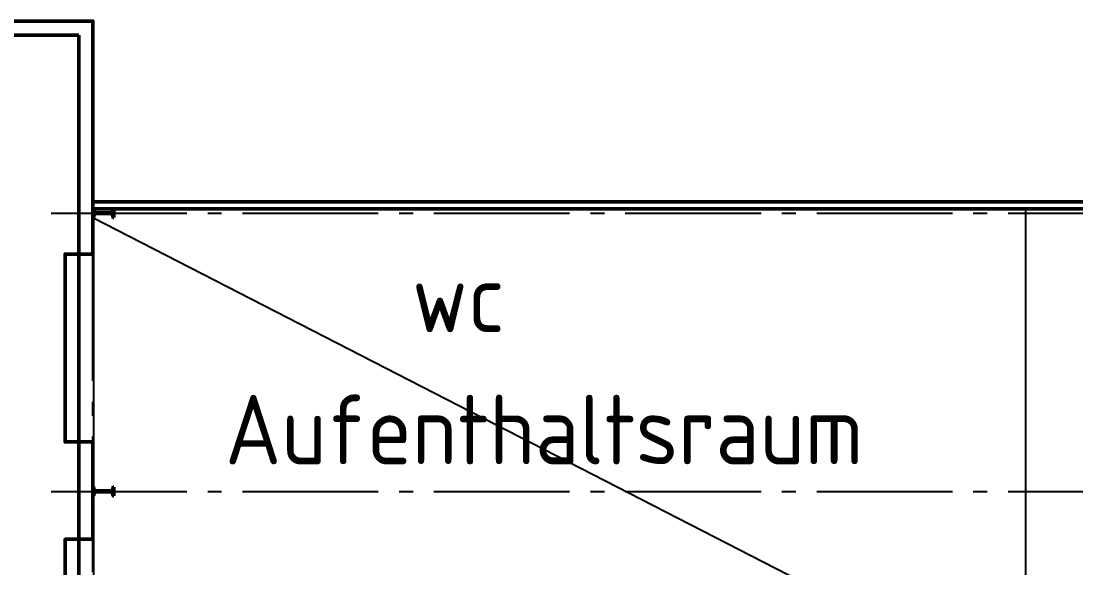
# Model space of a CAD drawing. Header units: millimetres. Extents: x 0 to 118800, y 79635 to 177025.
# Drawn here: x 15218 to 30375, y 141779 to 149641 of the extents above; entities that cross this region are included whole.
import ezdxf

# ---------------------------------------------------------------- set-up
doc = ezdxf.new("R2010")
doc.units = ezdxf.units.MM
doc.header["$LTSCALE"] = 200
doc.linetypes.add('AM_DIN_G_W050', pattern=[13.75, 9.75, -1.5, 1, -1.5])
for name, color, linetype, lineweight in [('AM_0', 7, 'Continuous', 50), ('AM_0N', 7, 'Continuous', 50), ('AM_2', 5, 'Continuous', 50), ('AM_4N', 3, 'Continuous', 25), ('AM_7', 4, 'AM_DIN_G_W050', 25)]:
    doc.layers.add(name, color=color, linetype=linetype, lineweight=lineweight)
doc.styles.get("Standard").update_dxf_attribs({"font": 'ISOCP.SHX'})

# ---------------------------------------------------------------- blocks, each defined once
blk = doc.blocks.new('*U298')
at = {"layer": 'AM_0N'}
for p, q in [((16250, 146817), (16250, 146942)), ((16250, 146942), (16256, 146942)), ((16262, 146936), (16268, 146894)), ((16279, 146885), (16521, 146885)), ((16521, 146874), (16279, 146874)), ((16531, 146894), (16537, 146936)), ((16544, 146942), (16550, 146942)), ((16550, 146817), (16550, 146942)), ((16256, 146817), (16250, 146817)), ((16268, 146865), (16262, 146822)), ((16537, 146822), (16531, 146865)), ((16550, 146817), (16544, 146817))]:
    blk.add_line(p, q, dxfattribs=at)
for centre, radius, start, end in [((16256, 146935), 6.5, 7.9696, 90), ((16279, 146895), 10.8, 187.9696, 270), ((16279, 146863), 10.8, 90, 172.0304), ((16521, 146895), 10.8, 270, 352.0304), ((16521, 146863), 10.8, 7.9696, 90), ((16544, 146935), 6.5, 90, 172.0304), ((16256, 146823), 6.5, 270, 352.0304), ((16544, 146823), 6.5, 187.9696, 270)]:
    blk.add_arc(centre, radius, start, end, dxfattribs=at)
blk = doc.blocks.new('*U304')
at = {"layer": 'AM_0N'}
for p, q in [((16250, 142817), (16250, 142942)), ((16250, 142942), (16256, 142942)), ((16262, 142936), (16268, 142894)), ((16531, 142894), (16537, 142936)), ((16544, 142942), (16550, 142942)), ((16550, 142817), (16550, 142942)), ((16256, 142817), (16250, 142817)), ((16268, 142865), (16262, 142822)), ((16279, 142885), (16521, 142885)), ((16521, 142874), (16279, 142874)), ((16537, 142822), (16531, 142865)), ((16550, 142817), (16544, 142817))]:
    blk.add_line(p, q, dxfattribs=at)
for centre, radius, start, end in [((16256, 142935), 6.5, 7.9696, 90), ((16544, 142935), 6.5, 90, 172.0304), ((16256, 142823), 6.5, 270, 352.0304), ((16279, 142895), 10.8, 187.9696, 270), ((16279, 142863), 10.8, 90, 172.0304), ((16521, 142895), 10.8, 270, 352.0304), ((16521, 142863), 10.8, 7.9696, 90), ((16544, 142823), 6.5, 187.9696, 270)]:
    blk.add_arc(centre, radius, start, end, dxfattribs=at)

msp = doc.modelspace()

# ---------------------------------------------------------------- linework, layer by layer
at = {"layer": 'AM_0'}
for points in [[(16050, 149441), (8850, 149441), (8850, 149641), (16050, 149641)], [(16050, 149441), (16050, 146291), (16250, 146291), (16250, 149641), (16050, 149641)]]:
    msp.add_lwpolyline(points, dxfattribs=at)
for points in [[(16250, 146942), (37066, 146942), (37066, 147042), (16250, 147042)], [(16050, 142191), (16250, 142191), (16250, 143591), (16050, 143591)]]:
    msp.add_lwpolyline(points, close=True, dxfattribs=at)
at = {"layer": 'AM_2'}
for points in [[(16050, 146291), (15850, 146291), (15850, 143591), (16050, 143591)], [(16050, 142191), (15850, 142191), (15850, 139591), (16050, 139591)]]:
    msp.add_lwpolyline(points, close=True, dxfattribs=at)
at = {"layer": 'AM_4N'}
msp.add_line((16250, 146817), (29650, 139931), dxfattribs=at)
msp.add_lwpolyline([(16262, 146936), (29650, 146936), (29650, 139931), (16262, 139931)], close=True, dxfattribs=at)
at = {"layer": 'AM_7'}
for p, q in [((16250, 114217), (16250, 147642)), ((15650, 146879), (41066, 146879)), ((15650, 142879), (41066, 142879))]:
    msp.add_line(p, q, dxfattribs=at)

# ---------------------------------------------------------------- block references
at = {"layer": 'AM_0N'}
for name in ['*U298', '*U304']:
    msp.add_blockref(name, (0, 0), dxfattribs=at)

# ---------------------------------------------------------------- texts
at = {"layer": 'AM_0'}
for s, p in [('wc', (20832, 145168)), ('Aufenthaltsraum', (18149, 143268))]:
    msp.add_text(s, height=1000, dxfattribs=at).set_placement(p)

doc.saveas('drawing.dxf')
